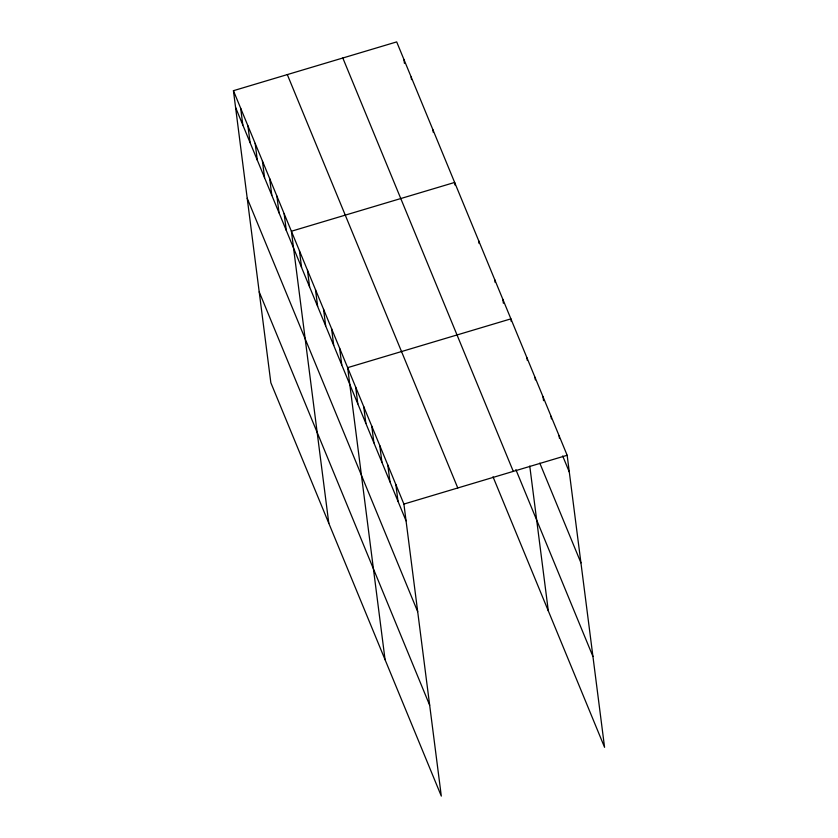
<?xml version="1.0" encoding="UTF-8"?>
<svg xmlns="http://www.w3.org/2000/svg" width="838" height="838" viewBox="0 0 838 838"><rect width="100%" height="100%" fill="white"/><g stroke="black" fill="none" stroke-linecap="round" stroke-linejoin="round"><path stroke-width="1.26" d="M233.435 90.693L403.906 504.067L441.312 796.1L270.842 382.725L233.435 90.693L396.688 41.9L567.158 455.275L604.565 747.307L493.006 476.78M403.906 504.067L567.158 455.275M562.686 455.966L569.306 472.014M539.808 463.131L580.944 562.864M515.873 469.615L592.927 656.458M342.815 58L513.285 471.375M287.308 74.592L457.778 487.957M235.572 107.442L406.042 520.807M247.21 198.281L417.68 611.656M259.204 291.886L429.674 705.25M559.124 435.781L559.449 438.358M551.09 416.297L551.414 418.874M543.045 396.814L543.548 400.669M535.011 377.32L535.346 379.897M526.976 357.836L527.301 360.413M511.232 321.436L510.908 318.859L347.644 367.652L385.061 659.684M529.763 466.054L548.314 610.892M502.863 299.376L503.366 303.241M494.829 279.882L495.164 282.458M478.76 240.904L479.085 243.481M454.982 185.02L454.646 182.443L291.394 231.236L328.8 523.279M432.911 129.743L433.246 132.32M411.175 77.033L411.51 79.61M403.937 59.467L404.429 63.332M395.861 484.574L398.008 501.323M387.826 465.09L389.974 481.84M379.792 445.596L381.939 462.346M371.758 426.113L373.905 442.862M363.723 406.629L365.86 423.368M355.679 387.135L357.826 403.885M339.61 348.158L341.757 364.907M331.576 328.674L333.723 345.424M323.541 309.191L325.678 325.93M315.497 289.697L317.644 306.446M307.462 270.213L309.61 286.963M299.428 250.73L301.575 267.469M284.145 213.669L286.292 230.419M276.896 196.102L279.044 212.852M269.658 178.536L271.805 195.275M262.409 160.969L264.557 177.708M255.171 143.392L257.308 160.142M247.922 125.826L250.07 142.575M240.674 108.259L242.821 125.009"/></g></svg>
